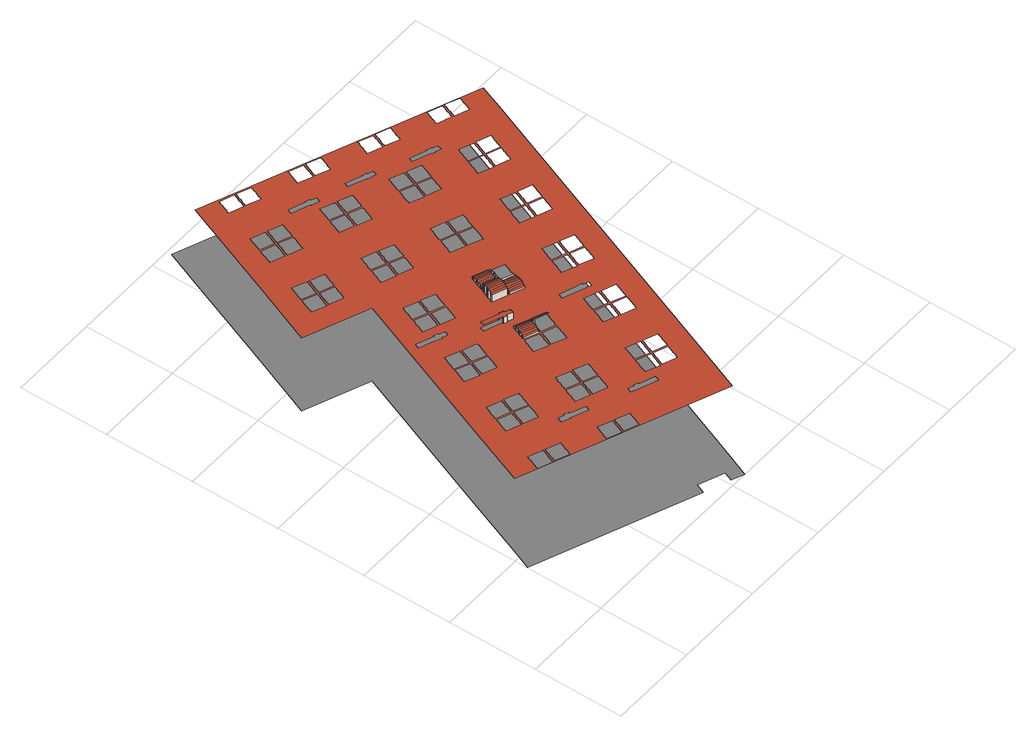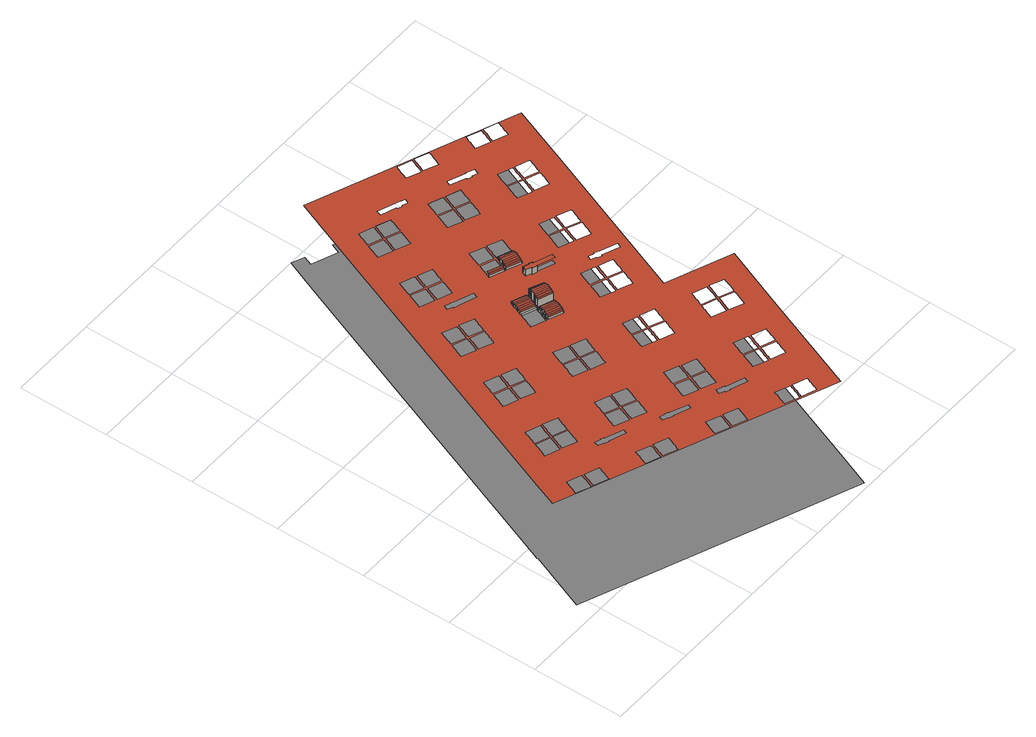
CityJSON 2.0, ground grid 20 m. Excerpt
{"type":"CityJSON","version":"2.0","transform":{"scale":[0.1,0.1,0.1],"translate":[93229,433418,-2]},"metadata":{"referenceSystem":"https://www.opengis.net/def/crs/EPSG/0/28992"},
"CityObjects":{
"building1":{"type":"Building","attributes":{"measuredHeight":21.81},"children":["building1-1","building1-2","building1-3","building1-4"],"geometry":[{"type":"MultiSurface","lod":"2","boundaries":[[[0,1,2,3]],[[1,4,5,2]],[[6,5,4,7]],[[8,6,7,9]],[[10,8,9,11]],[[12,10,11,13]],[[1,14,15,4]],[[4,15,16,7]],[[17,18,19,20]],[[7,16,21,9]],[[18,22,23,19]],[[24,25,26,20,19,23,27,28,29,30,31,32]],[[9,21,33,11]],[[34,35,24,32]],[[22,36,27,23]],[[11,33,37,13]],[[38,12,13,37]],[[39,34,32,31]],[[36,40,28,27]],[[41,39,31,30]],[[42,43,21,16]],[[43,44,33,21]],[[45,41,30,29]],[[46,47,48,49]],[[44,38,37,33]],[[40,45,29,28]],[[50,46,49,51]],[[52,50,51,53]],[[54,55,56,57,58,59,60,61,62,63,64,65,66,67,68,69,70,71,72]],[[73,74,75,76,77,78,79,80,81,82],[83,84,85,86,87,88,89,90,91,92,93,94,95,96,97,98,99,100],[101,102,103,104,105,106,107,108,109,110,111,112,113,114,115,116,117,118],[119,120,121,122,123,124,125,126,127,128,129,130,131,132,133,134,135,136],[137,138,139,140,141,142,143,144,145,146,147,148,149,150,151,152,153,154],[155,156,157,158,159,160,161,162,163,164,165,166,167,168,169,170,171,172],[173,174,175,176,177,178,179,180,181,182,183,184,185,186,187,188,189,190],[191,192,193,194,195,196,197,198,199,200,201,202,203,204,205,206,207,208],[209,210,211,212,213,214,215,216,217,218,219,220,221,222,223,224,225,226],[227,228,229,230,231,232,233,234,235,236,237,238,239,240,241,242,243,244],[245,246,247,248,249,250,251,252,253,254,255,256,257,258,259,260,261,262],[263,264,265,266,267,268,269,270,271,272,273,274,275,276,277,278,279,280],[281,282,283,284,285,286,287,288,289,290,291,292,293,294,295,296,297,298],[299,300,301,302,303,304,305,306,307,308,309,310,311,312,313,314,315,316],[317,318,319,320,321,322,323,324,325,326,327,328,329,330,331,332,333,334],[335,336,337,338,339,340,341,342,343,344,345,346,347,348,349,350,351,352],[353,354,355,356,357,358,359,360,361,362,363,364,365,366,367,368,369,370],[371,372,373,374,375,376,377,378,379,380],[381,382,383,384,385,386,387,388,389,390,391,392,393,394,395,396,397,398],[399,400,401,402,403,404,405,406,407,408,409,410,411,412,413,414,415,416],[417,35,34,39,41,45,40,36,22,18,17,418],[419,420,421,422,423,424,425,426,427,428,429,430,431,432,433,434,435,436],[437,438,439,440,441,442,443,444,445,446,447,448,449,450,451,452,453,454],[455,456,457,458,459,460,461,462,463,464,465,466,467,468,469,470,471,472],[473,474,475,476,477,478,479,480,481,482,483,484,485,486,487,488,489,490],[491,492,493,494,495,496,497,498,499,500,501,502,503,504,505,506,507,508],[509,510,511,512,513,514,515,516,517,518,519,520,521,522,523,524,525,526],[527,528,529,530,531,532,533,534,535,536,537],[538,539,540,541,542,543,544,545,546,547,548,549,550,551,552,553,554,555],[556,557,558,559,560,561,562,563,564,565,566,567,568,569,570,571,572,573],[574,575,576,577,578,579,580,581,582,583,584,585],[586,587,588,589,590,591,592,593,594,595,596,47,46,50,52,597,598,599],[600,601,602,603,604,605,606,607,608,609,610,611,612,613,614,615,616,617],[618,619,620,621,622,623,624,625,626,627,628,629,630,631,632,633,634,635],[636,637,638,639,640,641,642,643,644,645,646,647,648,649,650,651,652,653],[654,655,656,657,658,659,660,661,662,663,664,665,666,667,668,669,670,671],[44,43,42,672,673,674,675,676,677,678,3,2,5,6,8,10,12,38],[679,680,681,682,683,684,685,686,687,688,689,690,691,692,693,694,695,696],[697,698,699,700,701,702,703,704,705,706,707,708,709,710,711,712,713,714],[715,716,717,718,719,720,721,722,723,724,725,726,727,728,729,730,731,732],[733,734,735,736,737,738,739,740,741,742,743,744,745,746,747,748,749,750],[751,752,753,754,755,756,757,758,759,760,761,762,763,764,765,766,767,768],[769,770,771,772,773,774,775,776,777,778,779,780,781,782,783,784,785,786],[787,788,789,790,791,792,793,794,795,796,797,798,799,800,801,802,803,804],[805,806,807,808,809,810,811,812,813,814,815,816,817,818,819,820,821,822],[823,824,825,826,827,828,829,830,831,832,833,834,835,836,837,838,839,840],[841,842,843,844,845,846,847,848,849,850,851,852,853,854,855,856,857,858],[859,860,861,862,863,864,865,866,867,868,869,870,871,872,873,874,875,876],[877,878,879,880,881,882,883,884,885,886,887,888,889,890,891,892,893,894],[895,896,897,898,899,900,901,902,903,904,905,906,907,908,909,910,911,912],[913,914,915,916,917,918,919,920,921,922,923,924,925,926,927,928,929,930],[931,932,933,934,935,936,937,938,939,940,941,942],[943,944,945,946,947,948,949,950,951,952,953,954,955,956,957,958,959,960],[961,962,963,964,965,966,967,968,969,970,971,972,973,974,975,976,977,978],[979,980,981,982,983,984,985,986,987,988,989,990,991,992,993,994,995,996],[997,998,999,1000,1001,1002,1003,1004,1005,1006,1007,1008,1009,1010,1011,1012,1013,1014],[1015,1016,1017,1018,1019,1020,1021,1022,1023,1024,1025,1026,1027,1028,1029,1030,1031,1032],[1033,1034,1035,1036,1037,1038,1039,1040,1041,1042,1043,1044,1045,1046,1047,1048,1049,1050],[1051,1052,1053,1054,1055,1056,1057,1058,1059,1060,1061,1062,1063,1064,1065,1066,1067,1068],[1069,1070,1071,1072,1073,1074,1075,1076,1077,1078,1079,1080,1081,1082,1083,1084,1085,1086],[1087,1088,1089,1090,1091,1092,1093,1094,1095,1096,1097,1098,1099,1100,1101,1102,1103,1104],[1105,1106,1107,1108,1109,1110,1111,1112,1113,1114,1115,1116,1117,1118,1119,1120,1121,1122],[1123,1124,1125,1126,1127,1128,1129,1130,1131,1132,1133,1134,1135,1136,1137,1138,1139,1140],[1141,1142,1143,1144,1145,1146,1147,1148,1149,1150,1151,1152,1153,1154,1155,1156,1157,1158],[1159,1160,1161,1162,1163,1164,1165,1166,1167,1168,1169,1170,1171,1172,1173,1174,1175,1176],[1177,1178,1179,1180,1181,1182,1183,1184,1185,1186,1187,1188,1189,1190,1191,1192,1193,1194],[1195,1196,1197,1198,1199,1200,1201,1202,1203,1204,1205,1206,1207,1208,1209,1210,1211,1212],[1213,1214,1215,1216,1217,1218,1219,1220,1221,1222,1223,1224,1225,1226,1227,1228,1229,1230],[1231,1232,1233,1234,1235,1236,1237,1238,1239,1240,1241,1242,1243,1244,1245,1246,1247,1248],[1249,1250,1251,1252,1253,1254,1255,1256,1257,1258,1259,1260,1261,1262,1263,1264,1265,1266],[1267,1268,1269,1270,1271,1272,1273,1274,1275,1276,1277,1278,1279,1280,1281,1282,1283,1284],[1285,1286,1287,1288,1289,1290,1291,1292,1293,1294,1295,1296,1297,1298,1299,1300,1301,1302],[1303,1304,1305,1306,1307,1308,1309,1310,1311,1312,1313,1314,1315,1316,1317,1318,1319,1320],[1321,1322,1323,1324,1325,1326,1327,1328,1329,1330,1331,1332,1333,1334,1335,1336,1337,1338],[1339,1340,1341,1342,1343,1344,1345,1346,1347,1348,1349,1350,1351,1352,1353,1354,1355,1356],[1357,1358,1359,1360,1361,1362,1363,1364,1365,1366,1367,1368,1369,1370,1371,1372,1373,1374],[1375,1376,1377,1378,1379,1380,1381,1382,1383,1384,1385,1386],[1387,1388,1389,1390,1391,1392,1393,1394,1395,1396,1397,1398,1399,1400,1401,1402,1403,1404],[1405,1406,1407,1408,1409,1410,1411,1412,1413,1414,1415,1416,1417,1418,1419,1420,1421,1422],[1423,1424,1425,1426,1427,1428,1429,1430,1431,1432,1433,1434],[1435,1436,1437,1438,1439,1440,1441,1442,1443,1444,1445,1446,1447,1448,1449,1450,1451,1452],[1453,1454,1455,1456,1457,1458,1459,1460,1461,1462,1463,1464,1465,1466,1467,1468,1469,1470],[1471,1472,1473,1474,1475,1476,1477,1478,1479,1480,1481,1482],[1483,1484,1485,1486,1487,1488,1489,1490,1491,1492,1493,1494,1495,1496,1497,1498,1499,1500],[1501,1502,1503,1504,1505,1506,1507,1508,1509,1510,1511,1512,1513,1514,1515,1516,1517,1518],[1519,1520,1521,1522,1523,1524,1525,1526,1527,1528,1529,1530,1531,1532,1533,1534,1535,1536],[1537,1538,1539,1540,1541,1542,1543,1544,1545,1546,1547,1548,1549,1550,1551,1552,1553,1554],[1555,1556,1557,1558,1559,1560,1561,1562,1563,1564,1565,1566,1567,1568,1569,1570,1571,1572],[1573,1574,1575,1576,1577,1578,1579,1580,1581,1582,1583,1584,1585,1586,1587,1588,1589,1590]],[[49,1591,1592,51]],[[51,1592,1593,53]],[[597,52,53,1593]],[[1594,1595,981,980]],[[1595,1596,982,981]],[[1596,1597,983,982]],[[1597,1598,984,983]],[[985,984,1598,1599]],[[1600,1594,980,979]],[[1594,1600,1601,1595]],[[986,985,1599,1602]],[[1595,1601,1603,1596]],[[987,986,1602,1604]],[[1596,1603,1605,1597]],[[988,987,1604,1606]],[[1597,1605,1607,1598]],[[1608,1609,137,154]],[[1598,1607,1610,1599]],[[1601,1600,979,996]],[[1609,1611,138,137]],[[1599,1610,1612,1602]],[[1603,1601,996,995]],[[1611,1613,139,138]],[[1602,1612,1614,1604]],[[1615,1616,741,740]],[[1605,1603,995,994]],[[1613,1617,140,139]],[[1604,1614,1618,1606]],[[1616,1619,742,741]],[[989,988,1606,1618]],[[1607,1605,994,993]],[[141,140,1617,1620]],[[1619,1621,743,742]],[[1622,1608,154,153]],[[1608,1622,1623,1609]],[[993,992,1610,1607]],[[142,141,1620,1624]],[[1621,1625,744,743]],[[1609,1623,1626,1611]],[[992,991,1612,1610]],[[143,142,1624,1627]],[[745,744,1625,1628]],[[1629,1615,740,739]],[[1611,1626,1630,1613]],[[991,990,1614,1612]],[[144,143,1627,1631]],[[1615,1629,1632,1616]],[[746,745,1628,1633]],[[1613,1630,1634,1617]],[[990,989,1618,1614]],[[1616,1632,1635,1619]],[[747,746,1633,1636]],[[1617,1634,1637,1620]],[[1619,1635,1638,1621]],[[748,747,1636,1639]],[[1623,1622,153,152]],[[1620,1637,1640,1624]],[[1621,1638,1641,1625]],[[1626,1623,152,151]],[[1624,1640,1642,1627]],[[1643,1644,1042,1041]],[[1625,1641,1645,1628]],[[1630,1626,151,150]],[[1627,1642,1646,1631]],[[1644,1647,1043,1042]],[[1628,1645,1648,1633]],[[145,144,1631,1646]],[[1634,1630,150,149]],[[1647,1649,1044,1043]],[[1633,1648,1650,1636]],[[149,148,1637,1634]],[[1649,1651,1045,1044]],[[1636,1650,1652,1639]],[[749,748,1639,1652]],[[148,147,1640,1637]],[[1046,1045,1651,1653]],[[1654,1643,1041,1040]],[[147,146,1642,1640]],[[1047,1046,1653,1655]],[[146,145,1646,1642]],[[1048,1047,1655,1656]],[[1049,1048,1656,1657]]],"semantics":{"surfaces":[{"type":"WallSurface"},{"type":"RoofSurface"},{"type":"GroundSurface"}],"values":[0,0,0,0,0,0,1,1,0,1,0,1,1,0,0,1,0,0,0,0,0,0,0,0,0,0,0,0,2,1,1,1,0,0,0,0,0,0,0,1,0,1,0,1,0,1,0,1,0,0,1,0,0,1,0,0,0,1,0,0,0,0,0,0,1,0,0,0,1,0,0,0,0,1,0,0,1,0,1,0,1,0,1,1,0,0,1,1,0,1,0,1,0,1,0,1,0,0,0,1,0,0,1,0,0,0,0,0,0,0,0,0]}}]},
"building1-1":{"type":"BuildingInstallation","parents":["building1"],"geometry":[{"type":"MultiSurface","lod":"2","boundaries":[[[0,1,2,3]],[[672,42,16,15]],[[6,5,4,7]],[[15,14,673,672]],[[12,10,11,13]],[[1658,1659,676,675]],[[44,38,37,33]],[[42,43,21,16]],[[10,8,9,11]],[[1660,1661,678,677]],[[43,44,33,21]],[[1,4,5,2]],[[14,1662,674,673]],[[1662,1658,675,674]],[[1659,1660,677,676]],[[38,12,13,37]],[[8,6,7,9]],[[1661,0,3,678]],[[9,21,33,11]],[[7,16,21,9]],[[1661,1658,1662,0]],[[4,15,16,7]],[[1660,1659,1658,1661]],[[11,33,37,13]],[[1,14,15,4]],[[0,1662,14,1]]],"semantics":{"surfaces":[{"type":"WallSurface"},{"type":"RoofSurface"}],"values":[0,0,0,0,0,0,0,0,0,0,0,0,0,0,0,0,0,0,1,1,1,1,1,1,1,1]}}]},
"building1-2":{"type":"BuildingInstallation","parents":["building1"],"geometry":[{"type":"MultiSurface","lod":"2","boundaries":[[[987,986,1602,1604]],[[990,989,1618,1614]],[[985,984,1598,1599]],[[1594,1595,981,980]],[[1607,1605,994,993]],[[989,988,1606,1618]],[[992,991,1612,1610]],[[1605,1603,995,994]],[[1603,1601,996,995]],[[988,987,1604,1606]],[[1596,1597,983,982]],[[991,990,1614,1612]],[[986,985,1599,1602]],[[1595,1596,982,981]],[[993,992,1610,1607]],[[1600,1594,980,979]],[[1601,1600,979,996]],[[1597,1598,984,983]],[[1602,1612,1614,1604]],[[1598,1607,1610,1599]],[[1604,1614,1618,1606]],[[1597,1605,1607,1598]],[[1594,1600,1601,1595]],[[1596,1603,1605,1597]],[[1595,1601,1603,1596]],[[1599,1610,1612,1602]]],"semantics":{"surfaces":[{"type":"WallSurface"},{"type":"RoofSurface"}],"values":[0,0,0,0,0,0,0,0,0,0,0,0,0,0,0,0,0,0,1,1,1,1,1,1,1,1]}}]},
"building1-3":{"type":"BuildingInstallation","parents":["building1"],"geometry":[{"type":"MultiSurface","lod":"2","boundaries":[[[147,146,1642,1640]],[[144,143,1627,1631]],[[146,145,1646,1642]],[[148,147,1640,1637]],[[145,144,1631,1646]],[[143,142,1624,1627]],[[142,141,1620,1624]],[[141,140,1617,1620]],[[149,148,1637,1634]],[[1634,1630,150,149]],[[1611,1613,139,138]],[[1609,1611,138,137]],[[1608,1609,137,154]],[[1623,1622,153,152]],[[1622,1608,154,153]],[[1613,1617,140,139]],[[1630,1626,151,150]],[[1626,1623,152,151]],[[1613,1630,1634,1617]],[[1611,1626,1630,1613]],[[1627,1642,1646,1631]],[[1617,1634,1637,1620]],[[1624,1640,1642,1627]],[[1609,1623,1626,1611]],[[1620,1637,1640,1624]],[[1608,1622,1623,1609]]],"semantics":{"surfaces":[{"type":"WallSurface"},{"type":"RoofSurface"}],"values":[0,0,0,0,0,0,0,0,0,0,0,0,0,0,0,0,0,0,1,1,1,1,1,1,1,1]}}]},
"building1-4":{"type":"BuildingInstallation","parents":["building1"],"geometry":[{"type":"MultiSurface","lod":"2","boundaries":[[[750,749,1652,1650]],[[748,747,1636,1639]],[[749,748,1639,1652]],[[747,746,1633,1636]],[[733,750,1650,1648]],[[1638,1635,737,736]],[[1621,1625,744,743]],[[746,745,1628,1633]],[[734,733,1648,1645]],[[745,744,1625,1628]],[[735,734,1645,1641]],[[1615,1616,741,740]],[[1619,1621,743,742]],[[1616,1619,742,741]],[[1635,1632,738,737]],[[1632,1629,739,738]],[[1629,1615,740,739]],[[1641,1638,736,735]],[[1621,1638,1641,1625]],[[1633,1648,1650,1636]],[[1616,1632,1635,1619]],[[1615,1629,1632,1616]],[[1619,1635,1638,1621]],[[1628,1645,1648,1633]],[[1636,1650,1652,1639]],[[1625,1641,1645,1628]]],"semantics":{"surfaces":[{"type":"WallSurface"},{"type":"RoofSurface"}],"values":[0,0,0,0,0,0,0,0,0,0,0,0,0,0,0,0,0,0,1,1,1,1,1,1,1,1]}}]}
},
"vertices":[
[320,431,208],[321,435,209],[321,435,199],[320,431,199],[323,439,209],[323,439,199],[325,443,199],[325,443,209],[326,447,199],[326,447,208],[328,451,199],[328,451,206],[329,455,199],[329,455,204],[352,422,209],[353,427,209],[355,431,209],[328,480,199],[327,477,199],[327,477,215],[328,480,215],[357,435,208],[334,475,199],[334,475,215],[329,489,215],[292,504,215],[289,495,215],[335,476,215],[347,471,215],[351,480,215],[339,485,215],[340,487,215],[330,491,215],[358,439,206],[330,491,199],[329,489,199],[335,476,199],[360,442,204],[360,442,199],[340,487,199],[347,471,199],[339,485,199],[355,431,199],[357,435,199],[358,439,199],[351,480,199],[361,434,199],[360,430,199],[360,430,209],[361,434,208],[363,438,199],[363,438,206],[364,441,199],[364,441,204],[211,695,6],[70,751,6],[127,893,6],[213,1109,6],[245,1189,6],[367,1140,6],[820,959,6],[768,829,6],[769,828,6],[484,114,6],[456,43,6],[438,0,6],[411,11,6],[419,31,6],[362,53,6],[354,33,6],[2,172,6],[20,216,6],[77,360,6],[211,695,199],[77,360,199],[20,216,199],[456,43,199],[484,114,199],[769,828,199],[789,879,199],[213,1109,199],[127,893,199],[70,751,199],[535,974,199],[536,978,199],[566,965,199],[565,962,199],[563,958,199],[562,954,199],[560,950,199],[558,945,199],[557,941,199],[555,938,199],[554,934,199],[523,946,199],[525,950,199],[526,954,199],[528,958,199],[530,962,199],[531,966,199],[533,970,199],[462,1007,199],[460,1003,199],[459,999,199],[457,995,199],[456,991,199],[454,987,199],[452,983,199],[451,979,199],[449,975,199],[419,987,199],[420,991,199],[422,995,199],[424,999,199],[425,1003,199],[427,1007,199],[429,1012,199],[430,1015,199],[432,1019,199],[302,604,199],[300,599,199],[299,596,199],[297,592,199],[267,604,199],[268,608,199],[270,612,199],[272,616,199],[273,620,199],[275,624,199],[277,628,199],[278,632,199],[280,636,199],[310,623,199],[309,620,199],[307,616,199],[305,612,199],[304,608,199],[373,566,199],[375,570,199],[376,574,199],[378,579,199],[380,583,199],[381,587,199],[383,591,199],[384,594,199],[415,582,199],[413,579,199],[412,575,199],[410,571,199],[408,566,199],[407,562,199],[405,558,199],[403,554,199],[402,551,199],[372,563,199],[686,761,199],[656,773,199],[658,776,199],[659,780,199],[661,784,199],[662,788,199],[664,793,199],[666,797,199],[667,801,199],[669,804,199],[699,792,199],[698,788,199],[696,785,199],[694,781,199],[693,776,199],[691,772,199],[689,768,199],[688,764,199],[652,774,199],[621,786,199],[623,790,199],[624,794,199],[626,798,199],[628,802,199],[629,806,199],[631,810,199],[633,814,199],[634,818,199],[664,805,199],[663,802,199],[661,798,199],[660,794,199],[658,790,199],[656,785,199],[655,781,199],[653,778,199],[655,769,199],[685,757,199],[684,753,199],[682,750,199],[681,746,199],[679,741,199],[677,737,199],[676,733,199],[674,729,199],[673,726,199],[642,738,199],[644,741,199],[645,745,199],[647,749,199],[649,753,199],[650,758,199],[652,762,199],[654,766,199],[199,752,199],[169,764,199],[171,767,199],[172,771,199],[174,775,199],[175,779,199],[177,784,199],[179,788,199],[180,792,199],[182,795,199],[212,783,199],[211,779,199],[209,776,199],[207,771,199],[206,767,199],[204,763,199],[202,759,199],[201,755,199],[575,478,199],[574,475,199],[572,471,199],[571,467,199],[569,462,199],[567,458,199],[566,454,199],[564,450,199],[563,447,199],[533,459,199],[534,462,199],[535,466,199],[537,470,199],[539,475,199],[541,479,199],[542,483,199],[544,487,199],[545,490,199],[201,437,199],[203,441,199],[204,445,199],[206,450,199],[208,454,199],[209,458,199],[211,461,199],[241,449,199],[240,445,199],[238,442,199],[236,437,199],[235,433,199],[233,429,199],[231,425,199],[230,421,199],[228,418,199],[198,430,199],[200,433,199],[198,443,199],[196,439,199],[195,435,199],[193,431,199],[163,443,199],[164,447,199],[166,451,199],[168,455,199],[169,459,199],[171,463,199],[173,468,199],[174,471,199],[176,475,199],[206,463,199],[205,459,199],[203,455,199],[201,451,199],[200,447,199],[631,621,199],[601,633,199],[603,637,199],[604,641,199],[606,645,199],[607,649,199],[609,653,199],[611,657,199],[612,661,199],[614,665,199],[644,653,199],[643,649,199],[641,645,199],[639,641,199],[638,637,199],[636,633,199],[634,628,199],[633,625,199],[600,629,199],[630,617,199],[629,614,199],[627,610,199],[625,606,199],[624,602,199],[622,597,199],[620,593,199],[619,589,199],[617,586,199],[587,598,199],[588,602,199],[590,605,199],[592,609,199],[593,614,199],[595,618,199],[597,622,199],[598,626,199],[425,201,199],[424,197,199],[422,192,199],[420,188,199],[419,185,199],[417,181,199],[387,193,199],[389,197,199],[390,201,199],[392,205,199],[393,209,199],[395,213,199],[397,217,199],[398,221,199],[400,225,199],[430,212,199],[429,209,199],[427,205,199],[428,195,199],[430,200,199],[431,204,199],[433,208,199],[434,211,199],[465,199,199],[463,195,199],[462,192,199],[460,187,199],[458,183,199],[457,179,199],[455,175,199],[453,171,199],[452,168,199],[422,180,199],[423,183,199],[425,187,199],[426,191,199],[312,223,199],[282,235,199],[284,239,199],[285,242,199],[287,247,199],[288,251,199],[290,255,199],[292,259,199],[293,263,199],[295,267,199],[325,254,199],[324,251,199],[322,247,199],[320,243,199],[319,239,199],[317,234,199],[315,230,199],[314,226,199],[329,183,199],[333,192,199],[345,187,199],[346,189,199],[356,186,199],[355,183,199],[389,171,199],[385,160,199],[336,179,199],[337,180,199],[492,371,199],[491,367,199],[489,363,199],[487,359,199],[486,356,199],[456,368,199],[457,371,199],[459,375,199],[460,379,199],[462,384,199],[464,388,199],[465,392,199],[467,396,199],[468,399,199],[499,387,199],[497,384,199],[496,380,199],[494,376,199],[494,361,199],[496,366,199],[497,370,199],[499,374,199],[501,378,199],[502,382,199],[504,385,199],[534,373,199],[533,370,199],[531,366,199],[529,362,199],[528,358,199],[526,353,199],[524,349,199],[523,345,199],[521,342,199],[491,354,199],[492,358,199],[292,504,199],[289,495,199],[484,335,199],[486,339,199],[487,343,199],[489,347,199],[490,350,199],[520,338,199],[519,335,199],[518,331,199],[516,327,199],[514,322,199],[512,318,199],[511,314,199],[509,310,199],[508,307,199],[478,319,199],[479,322,199],[481,326,199],[482,330,199],[481,340,199],[479,336,199],[477,332,199],[476,328,199],[474,324,199],[473,321,199],[442,333,199],[444,336,199],[445,340,199],[447,344,199],[449,348,199],[451,353,199],[452,357,199],[454,361,199],[455,364,199],[485,352,199],[484,348,199],[482,345,199],[532,472,199],[531,468,199],[529,464,199],[528,460,199],[497,473,199],[499,476,199],[500,480,199],[502,484,199],[504,488,199],[505,493,199],[507,497,199],[509,501,199],[510,504,199],[540,492,199],[539,488,199],[537,484,199],[536,480,199],[534,476,199],[333,376,199],[303,389,199],[304,392,199],[306,396,199],[307,400,199],[309,404,199],[311,408,199],[313,413,199],[314,416,199],[316,420,199],[346,408,199],[344,404,199],[343,400,199],[341,396,199],[339,392,199],[338,388,199],[336,384,199],[335,380,199],[200,345,199],[198,341,199],[197,337,199],[195,333,199],[193,329,199],[192,325,199],[190,321,199],[189,317,199],[187,313,199],[157,326,199],[158,329,199],[160,333,199],[161,337,199],[163,341,199],[165,345,199],[167,350,199],[168,353,199],[170,357,199],[273,312,199],[274,315,199],[304,303,199],[303,300,199],[301,296,199],[300,292,199],[298,287,199],[296,283,199],[295,279,199],[293,275,199],[292,272,199],[261,284,199],[263,287,199],[264,291,199],[266,295,199],[268,300,199],[269,304,199],[271,308,199],[508,418,199],[504,409,199],[492,414,199],[491,413,199],[484,416,199],[445,431,199],[449,441,199],[487,427,199],[487,429,199],[497,425,199],[496,422,199],[249,163,199],[248,160,199],[246,156,199],[244,152,199],[243,148,199],[241,144,199],[239,139,199],[238,136,199],[236,132,199],[206,144,199],[207,148,199],[209,152,199],[211,156,199],[212,160,199],[214,164,199],[216,168,199],[217,172,199],[219,176,199],[252,159,199],[254,162,199],[284,150,199],[282,146,199],[281,143,199],[279,138,199],[278,134,199],[276,130,199],[274,126,199],[273,122,199],[271,119,199],[241,131,199],[242,134,199],[244,138,199],[246,142,199],[247,146,199],[249,151,199],[251,155,199],[245,216,199],[207,231,199],[206,230,199],[201,232,199],[201,233,199],[189,238,199],[194,248,199],[206,243,199],[207,245,199],[217,241,199],[216,239,199],[249,225,199],[390,417,199],[388,413,199],[387,409,199],[385,405,199],[383,401,199],[382,398,199],[352,410,199],[353,413,199],[355,417,199],[356,421,199],[358,425,199],[395,429,199],[393,425,199],[392,422,199],[303,286,199],[304,290,199],[306,294,199],[307,298,199],[309,302,199],[339,289,199],[338,286,199],[336,282,199],[335,278,199],[333,274,199],[331,269,199],[329,265,199],[328,262,199],[327,258,199],[296,270,199],[298,274,199],[299,278,199],[301,282,199],[493,680,199],[492,676,199],[462,689,199],[463,692,199],[465,696,199],[466,700,199],[468,704,199],[470,709,199],[471,713,199],[473,717,199],[474,720,199],[505,708,199],[503,704,199],[502,700,199],[500,696,199],[498,692,199],[496,688,199],[495,684,199],[563,640,199],[565,643,199],[595,631,199],[594,628,199],[592,624,199],[590,620,199],[589,616,199],[587,611,199],[585,607,199],[584,603,199],[582,600,199],[552,612,199],[553,616,199],[555,619,199],[557,624,199],[558,628,199],[560,632,199],[562,636,199],[566,647,199],[568,650,199],[569,654,199],[571,658,199],[573,663,199],[574,667,199],[576,671,199],[578,675,199],[579,678,199],[609,666,199],[608,663,199],[606,659,199],[605,655,199],[603,650,199],[601,646,199],[600,642,199],[598,638,199],[597,635,199],[353,427,199],[352,422,199],[350,418,199],[348,414,199],[347,411,199],[317,423,199],[318,427,199],[114,217,199],[145,205,199],[143,201,199],[142,198,199],[140,194,199],[138,189,199],[137,185,199],[135,181,199],[133,177,199],[132,174,199],[102,186,199],[103,189,199],[105,193,199],[106,197,199],[108,201,199],[110,206,199],[111,210,199],[113,214,199],[173,279,199],[143,291,199],[144,294,199],[146,298,199],[148,302,199],[149,306,199],[151,311,199],[153,315,199],[154,319,199],[156,322,199],[186,310,199],[184,306,199],[183,303,199],[181,298,199],[180,294,199],[178,290,199],[176,286,199],[175,282,199],[740,893,199],[738,889,199],[736,885,199],[735,881,199],[733,876,199],[731,872,199],[730,868,199],[728,865,199],[698,877,199],[700,881,199],[701,884,199],[703,889,199],[704,893,199],[706,897,199],[708,901,199],[709,905,199],[711,909,199],[741,896,199],[433,526,199],[431,522,199],[429,517,199],[428,513,199],[426,509,199],[424,505,199],[423,502,199],[393,514,199],[394,517,199],[396,521,199],[397,525,199],[399,530,199],[401,534,199],[402,538,199],[404,542,199],[405,545,199],[436,533,199],[434,530,199],[577,482,199],[546,494,199],[548,497,199],[549,501,199],[551,505,199],[553,509,199],[554,514,199],[556,518,199],[558,522,199],[559,525,199],[589,513,199],[588,509,199],[586,506,199],[585,501,199],[583,497,199],[581,493,199],[580,489,199],[578,485,199],[448,246,199],[479,234,199],[477,231,199],[476,227,199],[474,223,199],[472,218,199],[471,214,199],[469,210,199],[468,206,199],[466,203,199],[436,215,199],[437,218,199],[439,222,199],[440,226,199],[442,231,199],[444,235,199],[446,239,199],[447,243,199],[79,231,199],[110,219,199],[108,215,199],[107,211,199],[105,207,199],[103,203,199],[101,199,199],[100,195,199],[98,191,199],[97,187,199],[67,199,199],[68,203,199],[70,207,199],[71,211,199],[73,215,199],[75,219,199],[76,224,199],[78,227,199],[138,292,199],[108,304,199],[109,308,199],[111,311,199],[112,315,199],[114,320,199],[116,324,199],[118,328,199],[119,332,199],[120,335,199],[151,323,199],[149,320,199],[148,316,199],[146,312,199],[144,308,199],[143,303,199],[141,299,199],[139,295,199],[431,216,199],[401,229,199],[402,232,199],[404,236,199],[405,240,199],[407,244,199],[409,249,199],[411,253,199],[412,257,199],[413,260,199],[444,248,199],[442,244,199],[441,240,199],[439,236,199],[437,232,199],[436,228,199],[434,224,199],[432,220,199],[378,386,199],[376,382,199],[375,378,199],[373,374,199],[371,370,199],[370,366,199],[368,362,199],[338,375,199],[339,378,199],[341,382,199],[343,386,199],[344,390,199],[346,394,199],[348,399,199],[349,402,199],[351,406,199],[381,394,199],[379,390,199],[247,249,199],[249,253,199],[250,256,199],[252,260,199],[254,265,199],[255,269,199],[257,273,199],[258,277,199],[260,280,199],[290,268,199],[289,265,199],[287,261,199],[286,257,199],[284,253,199],[282,248,199],[280,244,199],[279,240,199],[277,237,199],[160,347,199],[158,343,199],[157,338,199],[155,334,199],[154,330,199],[152,327,199],[122,339,199],[123,343,199],[125,346,199],[126,351,199],[128,355,199],[130,359,199],[132,363,199],[133,367,199],[135,370,199],[165,358,199],[163,355,199],[162,351,199],[215,472,199],[217,476,199],[218,480,199],[220,484,199],[222,489,199],[223,492,199],[225,496,199],[255,484,199],[254,480,199],[252,476,199],[250,472,199],[249,468,199],[247,464,199],[245,460,199],[244,456,199],[242,452,199],[212,465,199],[214,468,199],[212,478,199],[210,474,199],[209,470,199],[207,466,199],[177,479,199],[178,482,199],[180,486,199],[182,490,199],[183,494,199],[185,499,199],[187,503,199],[188,506,199],[190,510,199],[220,498,199],[218,494,199],[217,490,199],[215,486,199],[214,482,199],[180,564,199],[184,573,199],[222,558,199],[223,561,199],[232,557,199],[231,555,199],[244,550,199],[240,541,199],[228,546,199],[227,544,199],[219,548,199],[220,548,199],[284,557,199],[254,569,199],[255,573,199],[256,576,199],[258,580,199],[260,585,199],[262,589,199],[263,593,199],[265,597,199],[266,600,199],[296,588,199],[295,585,199],[293,581,199],[292,577,199],[290,573,199],[288,568,199],[287,564,199],[285,560,199],[250,574,199],[249,571,199],[218,583,199],[220,586,199],[221,590,199],[223,594,199],[225,599,199],[226,603,199],[228,607,199],[230,611,199],[231,614,199],[261,602,199],[260,599,199],[258,595,199],[257,591,199],[255,586,199],[253,582,199],[252,578,199],[388,516,199],[358,528,199],[359,532,199],[361,535,199],[362,540,199],[364,544,199],[366,548,199],[367,552,199],[369,556,199],[370,559,199],[401,547,199],[399,544,199],[398,540,199],[396,536,199],[394,532,199],[393,527,199],[391,523,199],[389,519,199],[542,496,199],[511,508,199],[513,511,199],[514,515,199],[516,519,199],[518,523,199],[519,528,199],[521,532,199],[523,536,199],[524,539,199],[554,527,199],[553,523,199],[551,520,199],[550,516,199],[548,511,199],[546,507,199],[545,503,199],[543,499,199],[460,685,199],[491,673,199],[489,669,199],[488,665,199],[486,661,199],[484,657,199],[483,653,199],[481,649,199],[479,645,199],[478,641,199],[448,654,199],[449,657,199],[451,661,199],[452,665,199],[454,669,199],[456,674,199],[458,678,199],[459,681,199],[448,565,199],[447,561,199],[445,557,199],[443,552,199],[441,548,199],[440,544,199],[438,540,199],[437,537,199],[407,549,199],[408,552,199],[410,556,199],[411,560,199],[413,565,199],[415,569,199],[416,573,199],[418,577,199],[419,580,199],[450,568,199],[650,771,199],[649,767,199],[647,763,199],[646,759,199],[644,755,199],[642,751,199],[641,747,199],[639,743,199],[638,739,199],[607,752,199],[609,755,199],[610,759,199],[612,763,199],[614,767,199],[615,771,199],[617,776,199],[619,779,199],[620,783,199],[411,878,199],[409,874,199],[408,870,199],[378,883,199],[379,886,199],[381,890,199],[382,894,199],[384,898,199],[386,903,199],[387,907,199],[389,910,199],[390,914,199],[420,902,199],[419,898,199],[418,894,199],[416,890,199],[414,886,199],[412,882,199],[482,842,199],[483,845,199],[485,849,199],[487,853,199],[488,857,199],[490,862,199],[492,866,199],[493,870,199],[495,873,199],[525,861,199],[523,857,199],[522,853,199],[520,849,199],[519,845,199],[517,841,199],[515,837,199],[514,833,199],[512,829,199],[435,722,199],[437,727,199],[438,730,199],[439,734,199],[470,722,199],[468,718,199],[467,714,199],[465,710,199],[463,706,199],[462,702,199],[460,698,199],[459,694,199],[457,690,199],[427,703,199],[428,706,199],[430,710,199],[431,714,199],[433,718,199],[364,759,199],[362,755,199],[361,751,199],[359,747,199],[357,743,199],[356,739,199],[354,735,199],[353,731,199],[322,744,199],[324,747,199],[325,751,199],[327,755,199],[329,759,199],[330,764,199],[332,768,199],[334,772,199],[335,775,199],[365,763,199],[448,667,199],[446,663,199],[445,659,199],[443,655,199],[413,668,199],[414,671,199],[416,675,199],[418,679,199],[419,683,199],[421,687,199],[423,692,199],[424,695,199],[426,699,199],[456,687,199],[455,683,199],[453,679,199],[451,675,199],[450,671,199],[550,823,199],[549,819,199],[547,815,199],[517,828,199],[519,831,199],[520,835,199],[522,839,199],[523,843,199],[525,848,199],[527,852,199],[528,856,199],[530,859,199],[560,847,199],[559,843,199],[557,840,199],[555,835,199],[554,831,199],[552,827,199],[267,617,199],[265,613,199],[264,609,199],[263,606,199],[232,618,199],[234,622,199],[235,625,199],[237,629,199],[239,634,199],[240,638,199],[242,642,199],[244,646,199],[245,649,199],[275,637,199],[274,634,199],[272,630,199],[271,626,199],[269,622,199],[339,697,199],[309,709,199],[310,712,199],[312,716,199],[313,720,199],[315,724,199],[317,729,199],[318,733,199],[320,737,199],[321,740,199],[351,728,199],[350,724,199],[349,721,199],[347,717,199],[345,712,199],[343,708,199],[342,704,199],[340,700,199],[304,710,199],[273,722,199],[275,726,199],[276,730,199],[278,734,199],[280,738,199],[281,742,199],[283,746,199],[285,750,199],[286,754,199],[316,741,199],[315,738,199],[313,734,199],[312,730,199],[310,726,199],[308,722,199],[307,717,199],[305,714,199],[217,793,199],[215,790,199],[214,786,199],[183,798,199],[185,802,199],[186,806,199],[188,810,199],[190,814,199],[191,818,199],[193,822,199],[195,826,199],[196,830,199],[226,817,199],[225,814,199],[223,810,199],[222,806,199],[220,802,199],[218,798,199],[287,758,199],[289,761,199],[290,765,199],[292,769,199],[294,773,199],[295,777,199],[297,782,199],[299,785,199],[300,789,199],[330,777,199],[329,773,199],[327,769,199],[326,765,199],[324,761,199],[322,757,199],[321,753,199],[319,749,199],[318,745,199],[541,801,199],[539,797,199],[538,792,199],[536,788,199],[535,784,199],[533,781,199],[503,793,199],[504,796,199],[506,800,199],[507,804,199],[509,809,199],[511,813,199],[513,817,199],[514,821,199],[516,824,199],[546,812,199],[544,809,199],[543,805,199],[498,794,199],[468,806,199],[470,810,199],[471,814,199],[473,818,199],[474,822,199],[476,826,199],[478,830,199],[479,834,199],[481,838,199],[511,826,199],[510,822,199],[508,818,199],[506,814,199],[505,810,199],[503,806,199],[501,802,199],[500,798,199],[394,835,199],[363,848,199],[365,851,199],[366,855,199],[368,859,199],[370,863,199],[371,868,199],[373,872,199],[375,875,199],[376,879,199],[406,867,199],[405,863,199],[403,859,199],[402,855,199],[400,851,199],[398,847,199],[397,843,199],[395,839,199],[366,865,199],[364,861,199],[362,857,199],[361,853,199],[359,850,199],[329,862,199],[330,865,199],[332,869,199],[334,873,199],[335,877,199],[337,882,199],[339,886,199],[340,890,199],[342,893,199],[372,881,199],[370,877,199],[369,874,199],[367,869,199],[144,802,199],[145,805,199],[147,809,199],[177,797,199],[176,793,199],[174,789,199],[172,785,199],[171,781,199],[169,777,199],[167,773,199],[166,769,199],[164,765,199],[134,778,199],[136,781,199],[137,785,199],[139,789,199],[140,793,199],[142,798,199],[183,812,199],[181,807,199],[180,804,199],[178,800,199],[148,812,199],[149,816,199],[151,820,199],[153,824,199],[154,828,199],[156,832,199],[158,836,199],[159,840,199],[161,844,199],[191,831,199],[189,828,199],[188,824,199],[186,820,199],[185,816,199],[602,849,199],[602,848,199],[596,850,199],[597,852,199],[557,867,199],[561,876,199],[597,863,199],[598,864,199],[607,860,199],[606,858,199],[618,854,199],[615,844,199],[571,964,199],[601,952,199],[600,948,199],[598,944,199],[597,940,199],[595,936,199],[593,932,199],[592,928,199],[590,924,199],[589,920,199],[559,932,199],[560,936,199],[561,940,199],[563,944,199],[565,948,199],[567,952,199],[568,957,199],[570,960,199],[693,879,199],[663,891,199],[664,895,199],[666,898,199],[667,902,199],[669,907,199],[671,911,199],[672,915,199],[674,919,199],[675,922,199],[706,910,199],[704,907,199],[703,903,199],[701,899,199],[699,895,199],[698,890,199],[696,886,199],[694,882,199],[476,903,199],[471,905,199],[472,906,199],[433,922,199],[436,931,199],[472,917,199],[472,919,199],[482,915,199],[482,913,199],[493,909,199],[490,899,199],[477,904,199],[205,955,199],[206,959,199],[208,963,199],[210,968,199],[211,972,199],[213,976,199],[214,980,199],[216,983,199],[246,971,199],[245,968,199],[243,964,199],[242,960,199],[240,955,199],[238,951,199],[236,947,199],[235,943,199],[234,940,199],[203,952,199],[414,989,199],[384,1001,199],[385,1005,199],[387,1008,199],[388,1013,199],[390,1017,199],[392,1021,199],[394,1025,199],[395,1029,199],[396,1033,199],[427,1020,199],[425,1017,199],[424,1013,199],[422,1009,199],[420,1005,199],[419,1000,199],[417,996,199],[416,992,199],[375,950,199],[371,940,199],[359,945,199],[358,944,199],[353,946,199],[354,948,199],[314,963,199],[318,973,199],[354,959,199],[355,961,199],[364,957,199],[363,955,199],[377,896,199],[376,892,199],[374,888,199],[373,884,199],[343,897,199],[344,900,199],[346,904,199],[347,908,199],[349,912,199],[351,917,199],[352,921,199],[354,924,199],[355,928,199],[385,916,199],[384,912,199],[383,908,199],[381,904,199],[379,900,199],[255,891,199],[225,903,199],[226,907,199],[227,911,199],[229,915,199],[231,919,199],[233,923,199],[234,927,199],[236,931,199],[237,935,199],[267,922,199],[266,919,199],[265,915,199],[263,911,199],[261,907,199],[259,902,199],[258,898,199],[256,895,199],[224,916,199],[222,912,199],[221,908,199],[219,905,199],[189,917,199],[191,920,199],[192,924,199],[194,928,199],[196,933,199],[197,937,199],[199,941,199],[200,945,199],[202,948,199],[232,936,199],[231,933,199],[229,929,199],[228,925,199],[226,920,199],[240,942,199],[241,946,199],[243,950,199],[245,954,199],[246,958,199],[248,962,199],[250,966,199],[251,970,199],[281,957,199],[280,954,199],[278,950,199],[277,946,199],[275,942,199],[273,937,199],[272,933,199],[270,930,199],[269,926,199],[238,938,199],[311,1034,199],[310,1030,199],[279,1043,199],[281,1046,199],[282,1050,199],[284,1054,199],[286,1058,199],[287,1063,199],[289,1067,199],[291,1071,199],[292,1074,199],[322,1062,199],[321,1058,199],[319,1055,199],[318,1050,199],[316,1046,199],[314,1042,199],[312,1038,199],[275,1044,199],[245,1056,199],[246,1060,199],[248,1063,199],[249,1067,199],[251,1072,199],[253,1076,199],[254,1080,199],[256,1084,199],[257,1087,199],[288,1075,199],[286,1072,199],[285,1068,199],[283,1064,199],[281,1060,199],[280,1055,199],[278,1051,199],[276,1047,199],[392,422,208],[393,425,206],[395,429,204],[358,528,218],[359,532,220],[361,535,222],[362,540,223],[364,544,223],[366,548,223],[388,516,218],[389,519,220],[367,552,222],[391,523,222],[369,556,220],[393,527,223],[370,559,218],[394,532,223],[372,563,204],[373,566,206],[396,536,223],[375,570,207],[398,540,222],[376,574,208],[399,544,220],[393,514,204],[394,517,206],[378,579,209],[401,547,218],[396,521,207],[380,583,208],[397,525,208],[402,551,204],[403,554,206],[381,587,207],[399,530,209],[405,558,207],[383,591,206],[401,534,208],[423,502,204],[407,562,208],[384,594,204],[424,505,206],[402,538,207],[408,566,209],[426,509,207],[404,542,206],[410,571,208],[428,513,208],[405,545,204],[412,575,207],[429,517,209],[413,579,206],[407,549,204],[408,552,206],[431,522,208],[415,582,204],[410,556,207],[433,526,207],[411,560,208],[434,530,206],[413,565,209],[436,533,204],[415,569,208],[437,537,204],[416,573,207],[418,577,206],[419,580,204],
[348,414,206],[347,411,204],[317,423,204],[318,427,206],[350,418,208]
]}
